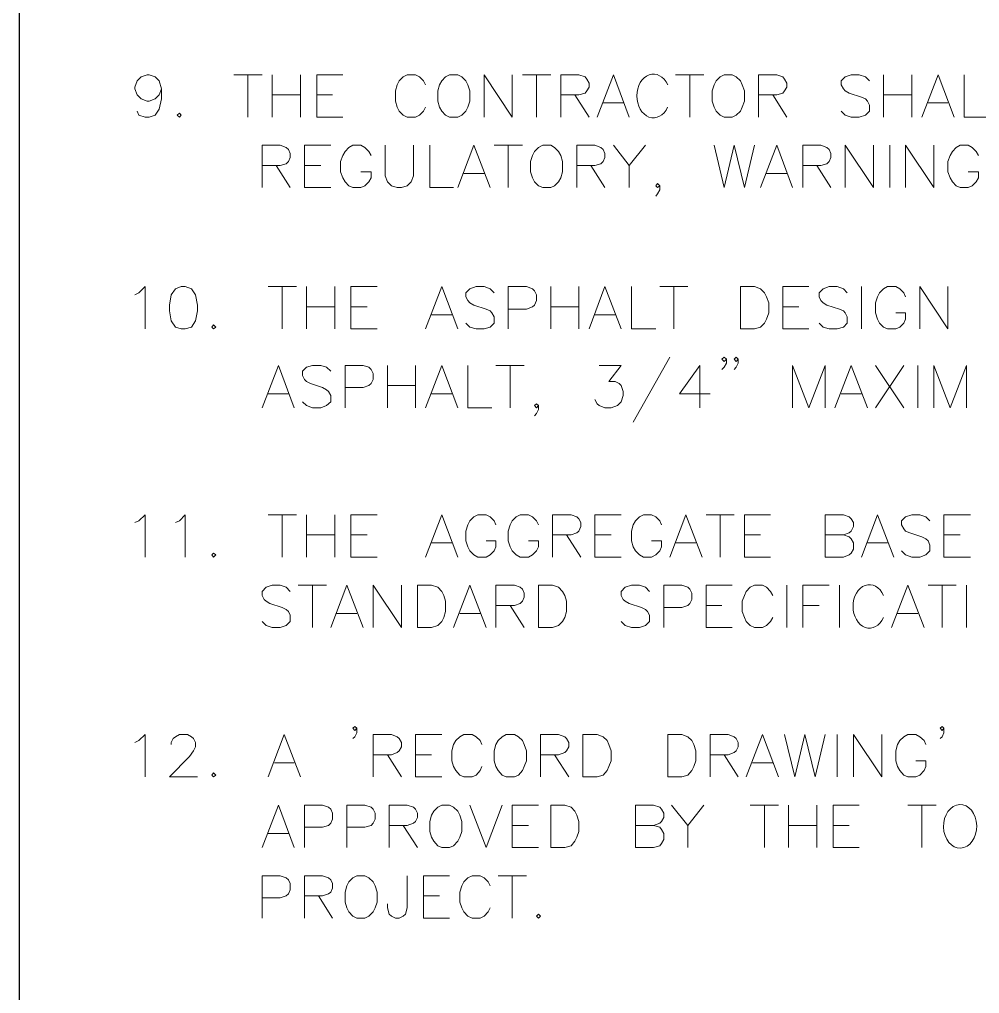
# Model space of a CAD drawing. Header units: millimetres. Extents: x -419 to 20046, y -14642 to 2638.
# Drawn here: x 3709.805 to 3711.618, y 921.709 to 923.549 of the extents above; entities that cross this region are included whole.
import ezdxf

# ---------------------------------------------------------------- set-up
doc = ezdxf.new("R2010")
doc.units = ezdxf.units.MM
doc.layers.add('PDF10_----TX03', color=7, linetype='Continuous')

msp = doc.modelspace()

# ---------------------------------------------------------------- linework, layer by layer
at = {"color": 1}
msp.add_lwpolyline([(3717.4272, 913.7269), (3709.8049, 913.7269), (3709.8049, 927.2815), (3717.4272, 927.2815)], close=True, dxfattribs=at)
at = {"layer": 'PDF10_----TX03', "lineweight": 20}
for points in [[(3710.0729, 923.4179), (3710.0687, 923.4062), (3710.0612, 923.3987), (3710.0495, 923.3945), (3710.0462, 923.3945), (3710.0345, 923.3987), (3710.027, 923.4062), (3710.0229, 923.4179), (3710.0229, 923.4212), (3710.027, 923.4329), (3710.0345, 923.4404), (3710.0462, 923.4445), (3710.0495, 923.4445), (3710.0612, 923.4404), (3710.0687, 923.4329), (3710.0729, 923.4179), (3710.0729, 923.3987), (3710.0687, 923.3795), (3710.0612, 923.3679), (3710.0495, 923.3645), (3710.042, 923.3645), (3710.0304, 923.3679), (3710.027, 923.3754)], [(3710.2096, 923.4445), (3710.2629, 923.4445)], [(3710.2362, 923.4445), (3710.2362, 923.3645)], [(3710.2821, 923.4445), (3710.2821, 923.3645)], [(3710.3354, 923.4445), (3710.3354, 923.3645)], [(3710.4154, 923.3645), (3710.3662, 923.3645), (3710.3662, 923.4445), (3710.4154, 923.4445)], [(3710.5713, 923.4254), (3710.5679, 923.4329), (3710.5604, 923.4404), (3710.5529, 923.4445), (3710.5371, 923.4445), (3710.5296, 923.4404), (3710.5221, 923.4329), (3710.5179, 923.4254), (3710.5146, 923.4137), (3710.5146, 923.3945), (3710.5179, 923.3829), (3710.5221, 923.3754), (3710.5296, 923.3679), (3710.5371, 923.3645), (3710.5529, 923.3645), (3710.5604, 923.3679), (3710.5679, 923.3754), (3710.5713, 923.3829)], [(3710.6821, 923.3645), (3710.6821, 923.4445), (3710.7354, 923.3645), (3710.7354, 923.4445)], [(3710.7546, 923.4445), (3710.8079, 923.4445)], [(3710.7813, 923.4445), (3710.7813, 923.3645)], [(3710.8271, 923.3645), (3710.8271, 923.4445), (3710.8613, 923.4445), (3710.8729, 923.4404), (3710.8763, 923.4362), (3710.8804, 923.4287), (3710.8804, 923.4212), (3710.8763, 923.4137), (3710.8729, 923.4095), (3710.8613, 923.4062), (3710.8271, 923.4062)], [(3710.8954, 923.3645), (3710.9263, 923.4445), (3710.9563, 923.3645)], [(3711.0438, 923.4445), (3711.0971, 923.4445)], [(3711.0705, 923.4445), (3711.0705, 923.3645)], [(3711.2005, 923.3645), (3711.2005, 923.4445), (3711.2346, 923.4445), (3711.2463, 923.4404), (3711.2496, 923.4362), (3711.2538, 923.4287), (3711.2538, 923.4212), (3711.2496, 923.4137), (3711.2463, 923.4095), (3711.2346, 923.4062), (3711.2005, 923.4062)], [(3711.4097, 923.4329), (3711.4022, 923.4404), (3711.3905, 923.4445), (3711.3755, 923.4445), (3711.3638, 923.4404), (3711.3563, 923.4329), (3711.3563, 923.4254), (3711.3605, 923.4179), (3711.3638, 923.4137), (3711.3713, 923.4095), (3711.3947, 923.402), (3711.4022, 923.3987), (3711.4063, 923.3945), (3711.4097, 923.387), (3711.4097, 923.3754), (3711.4022, 923.3679), (3711.3905, 923.3645), (3711.3755, 923.3645), (3711.3638, 923.3679), (3711.3563, 923.3754)], [(3711.4363, 923.4445), (3711.4363, 923.3645)], [(3711.4897, 923.4445), (3711.4897, 923.3645)], [(3711.5088, 923.3645), (3711.5397, 923.4445), (3711.5697, 923.3645)], [(3711.5888, 923.4445), (3711.5888, 923.3645), (3711.6347, 923.3645)], [(3710.2821, 923.4062), (3710.3354, 923.4062)], [(3710.3662, 923.4062), (3710.3962, 923.4062)], [(3710.8538, 923.4062), (3710.8804, 923.3645)], [(3711.2271, 923.4062), (3711.2538, 923.3645)], [(3711.4363, 923.4062), (3711.4897, 923.4062)], [(3710.9071, 923.3912), (3710.9446, 923.3912)], [(3711.5205, 923.3912), (3711.558, 923.3912)], [(3710.2629, 923.2312), (3710.2629, 923.3112), (3710.2971, 923.3112), (3710.3087, 923.307), (3710.3129, 923.3029), (3710.3162, 923.2954), (3710.3162, 923.2879), (3710.3129, 923.2804), (3710.3087, 923.2762), (3710.2971, 923.2729), (3710.2629, 923.2729)], [(3710.3929, 923.2312), (3710.3429, 923.2312), (3710.3429, 923.3112), (3710.3929, 923.3112)], [(3710.4687, 923.292), (3710.4646, 923.2995), (3710.4571, 923.307), (3710.4496, 923.3112), (3710.4346, 923.3112), (3710.4271, 923.307), (3710.4196, 923.2995), (3710.4154, 923.292), (3710.4112, 923.2804), (3710.4112, 923.2612), (3710.4154, 923.2495), (3710.4196, 923.242), (3710.4271, 923.2345), (3710.4346, 923.2312), (3710.4496, 923.2312), (3710.4571, 923.2345), (3710.4646, 923.242), (3710.4687, 923.2495), (3710.4687, 923.2612), (3710.4496, 923.2612)], [(3710.4954, 923.3112), (3710.4954, 923.2537), (3710.4996, 923.242), (3710.5071, 923.2345), (3710.5179, 923.2312), (3710.5263, 923.2312), (3710.5371, 923.2345), (3710.5446, 923.242), (3710.5488, 923.2537), (3710.5488, 923.3112)], [(3710.5796, 923.3112), (3710.5796, 923.2312), (3710.6246, 923.2312)], [(3710.6329, 923.2312), (3710.6629, 923.3112), (3710.6938, 923.2312)], [(3710.7013, 923.3112), (3710.7546, 923.3112)], [(3710.7279, 923.3112), (3710.7279, 923.2312)], [(3710.8571, 923.2312), (3710.8571, 923.3112), (3710.8913, 923.3112), (3710.9029, 923.307), (3710.9071, 923.3029), (3710.9104, 923.2954), (3710.9104, 923.2879), (3710.9071, 923.2804), (3710.9029, 923.2762), (3710.8913, 923.2729), (3710.8571, 923.2729)], [(3710.9263, 923.3112), (3710.9563, 923.2729), (3710.9563, 923.2312)], [(3710.9871, 923.3112), (3710.9563, 923.2729)], [(3711.1163, 923.3112), (3711.1355, 923.2312), (3711.1546, 923.3112), (3711.1738, 923.2312), (3711.193, 923.3112)], [(3711.2038, 923.2312), (3711.2346, 923.3112), (3711.2646, 923.2312)], [(3711.2838, 923.2312), (3711.2838, 923.3112), (3711.318, 923.3112), (3711.3296, 923.307), (3711.3338, 923.3029), (3711.3371, 923.2954), (3711.3371, 923.2879), (3711.3338, 923.2804), (3711.3296, 923.2762), (3711.318, 923.2729), (3711.2838, 923.2729)], [(3711.3638, 923.2312), (3711.3638, 923.3112), (3711.4172, 923.2312), (3711.4172, 923.3112)], [(3711.448, 923.3112), (3711.448, 923.2312)], [(3711.478, 923.2312), (3711.478, 923.3112), (3711.5313, 923.2312), (3711.5313, 923.3112)], [(3711.6155, 923.292), (3711.6113, 923.2995), (3711.6038, 923.307), (3711.5963, 923.3112), (3711.5813, 923.3112), (3711.5738, 923.307), (3711.5663, 923.2995), (3711.5622, 923.292), (3711.558, 923.2804), (3711.558, 923.2612), (3711.5622, 923.2495), (3711.5663, 923.242), (3711.5738, 923.2345), (3711.5813, 923.2312), (3711.5963, 923.2312), (3711.6038, 923.2345), (3711.6113, 923.242), (3711.6155, 923.2495), (3711.6155, 923.2612), (3711.5963, 923.2612)], [(3710.2896, 923.2729), (3710.3162, 923.2312)], [(3710.3429, 923.2729), (3710.3737, 923.2729)], [(3710.6438, 923.2579), (3710.6821, 923.2579)], [(3710.8838, 923.2729), (3710.9104, 923.2312)], [(3711.2155, 923.2579), (3711.2538, 923.2579)], [(3711.3105, 923.2729), (3711.3371, 923.2312)], [(3711.0138, 923.2345), (3711.0096, 923.2312), (3711.0063, 923.2345), (3711.0096, 923.2387), (3711.0138, 923.2345), (3711.0138, 923.227), (3711.0096, 923.2195), (3711.0063, 923.2153)], [(3710.0229, 923.0287), (3710.0304, 923.0328), (3710.042, 923.0445), (3710.042, 922.9645)], [(3710.2746, 923.0445), (3710.3279, 923.0445)], [(3710.3012, 923.0445), (3710.3012, 922.9645)], [(3710.3471, 923.0445), (3710.3471, 922.9645)], [(3710.4004, 923.0445), (3710.4004, 922.9645)], [(3710.4804, 922.9645), (3710.4304, 922.9645), (3710.4304, 923.0445), (3710.4804, 923.0445)], [(3710.5713, 922.9645), (3710.6021, 923.0445), (3710.6329, 922.9645)], [(3710.7013, 923.0328), (3710.6938, 923.0403), (3710.6821, 923.0445), (3710.6671, 923.0445), (3710.6554, 923.0403), (3710.6479, 923.0328), (3710.6479, 923.0253), (3710.6513, 923.0178), (3710.6554, 923.0137), (3710.6629, 923.0095), (3710.6863, 923.002), (3710.6938, 922.9987), (3710.6971, 922.9945), (3710.7013, 922.987), (3710.7013, 922.9753), (3710.6938, 922.9678), (3710.6821, 922.9645), (3710.6671, 922.9645), (3710.6554, 922.9678), (3710.6479, 922.9753)], [(3710.7279, 922.9645), (3710.7279, 923.0445), (3710.7621, 923.0445), (3710.7738, 923.0403), (3710.7771, 923.0362), (3710.7813, 923.0287), (3710.7813, 923.0178), (3710.7771, 923.0095), (3710.7738, 923.0062), (3710.7621, 923.002), (3710.7279, 923.002)], [(3710.8079, 923.0445), (3710.8079, 922.9645)], [(3710.8613, 923.0445), (3710.8613, 922.9645)], [(3710.8804, 922.9645), (3710.9104, 923.0445), (3710.9413, 922.9645)], [(3710.9605, 923.0445), (3710.9605, 922.9645), (3711.0063, 922.9645)], [(3711.0138, 923.0445), (3711.0671, 923.0445)], [(3711.0405, 923.0445), (3711.0405, 922.9645)], [(3711.2955, 922.9645), (3711.2463, 922.9645), (3711.2463, 923.0445), (3711.2955, 923.0445)], [(3711.368, 923.0328), (3711.3605, 923.0403), (3711.3488, 923.0445), (3711.3338, 923.0445), (3711.3221, 923.0403), (3711.3146, 923.0328), (3711.3146, 923.0253), (3711.318, 923.0178), (3711.3221, 923.0137), (3711.3296, 923.0095), (3711.353, 923.002), (3711.3605, 922.9987), (3711.3638, 922.9945), (3711.368, 922.987), (3711.368, 922.9753), (3711.3605, 922.9678), (3711.3488, 922.9645), (3711.3338, 922.9645), (3711.3221, 922.9678), (3711.3146, 922.9753)], [(3711.3947, 923.0445), (3711.3947, 922.9645)], [(3711.478, 923.0253), (3711.4747, 923.0328), (3711.4672, 923.0403), (3711.4597, 923.0445), (3711.4438, 923.0445), (3711.4363, 923.0403), (3711.4288, 923.0328), (3711.4247, 923.0253), (3711.4213, 923.0137), (3711.4213, 922.9945), (3711.4247, 922.9828), (3711.4288, 922.9753), (3711.4363, 922.9678), (3711.4438, 922.9645), (3711.4597, 922.9645), (3711.4672, 922.9678), (3711.4747, 922.9753), (3711.478, 922.9828), (3711.478, 922.9945), (3711.4597, 922.9945)], [(3711.5047, 922.9645), (3711.5047, 923.0445), (3711.558, 922.9645), (3711.558, 923.0445)], [(3710.3471, 923.0062), (3710.4004, 923.0062)], [(3710.4304, 923.0062), (3710.4612, 923.0062)], [(3710.8079, 923.0062), (3710.8613, 923.0062)], [(3711.2463, 923.0062), (3711.2763, 923.0062)], [(3710.5829, 922.9912), (3710.6213, 922.9912)], [(3710.8913, 922.9912), (3710.9296, 922.9912)], [(3711.033, 922.9112), (3710.9638, 922.7886)], [(3711.1396, 922.907), (3711.1355, 922.9028), (3711.1313, 922.907), (3711.1355, 922.9112), (3711.1396, 922.907), (3711.1396, 922.8995), (3711.1355, 922.892), (3711.1313, 922.8878)], [(3711.1621, 922.907), (3711.158, 922.9028), (3711.1546, 922.907), (3711.158, 922.9112), (3711.1621, 922.907), (3711.1621, 922.8995), (3711.158, 922.892), (3711.1546, 922.8878)], [(3710.2629, 922.8153), (3710.2937, 922.8953), (3710.3237, 922.8153)], [(3710.3929, 922.8845), (3710.3846, 922.892), (3710.3737, 922.8953), (3710.3579, 922.8953), (3710.3471, 922.892), (3710.3396, 922.8845), (3710.3396, 922.8762), (3710.3429, 922.8687), (3710.3471, 922.8653), (3710.3546, 922.8612), (3710.3771, 922.8537), (3710.3846, 922.8495), (3710.3887, 922.8462), (3710.3929, 922.8387), (3710.3929, 922.827), (3710.3846, 922.8195), (3710.3737, 922.8153), (3710.3579, 922.8153), (3710.3471, 922.8195), (3710.3396, 922.827)], [(3710.4196, 922.8153), (3710.4196, 922.8953), (3710.4537, 922.8953), (3710.4646, 922.892), (3710.4687, 922.8878), (3710.4729, 922.8803), (3710.4729, 922.8687), (3710.4687, 922.8612), (3710.4646, 922.8578), (3710.4537, 922.8537), (3710.4196, 922.8537)], [(3710.4996, 922.8953), (3710.4996, 922.8153)], [(3710.5529, 922.8953), (3710.5529, 922.8153)], [(3710.5713, 922.8153), (3710.6021, 922.8953), (3710.6329, 922.8153)], [(3710.6513, 922.8953), (3710.6513, 922.8153), (3710.6971, 922.8153)], [(3710.7046, 922.8953), (3710.7579, 922.8953)], [(3710.7313, 922.8953), (3710.7313, 922.8153)], [(3710.8996, 922.8953), (3710.9413, 922.8953), (3710.9179, 922.8653), (3710.9296, 922.8653), (3710.9371, 922.8612), (3710.9413, 922.8578), (3710.9446, 922.8462), (3710.9446, 922.8387), (3710.9413, 922.827), (3710.9338, 922.8195), (3710.9221, 922.8153), (3710.9104, 922.8153), (3710.8996, 922.8195), (3710.8954, 922.8228), (3710.8913, 922.8312)], [(3711.0896, 922.8153), (3711.0896, 922.8953), (3711.0513, 922.842), (3711.1088, 922.842)], [(3711.2646, 922.8153), (3711.2646, 922.8953), (3711.2955, 922.8153), (3711.3263, 922.8953), (3711.3263, 922.8153)], [(3711.3447, 922.8153), (3711.3755, 922.8953), (3711.4063, 922.8153)], [(3711.4213, 922.8953), (3711.4747, 922.8153)], [(3711.4747, 922.8953), (3711.4213, 922.8153)], [(3711.5013, 922.8953), (3711.5013, 922.8153)], [(3711.5313, 922.8153), (3711.5313, 922.8953), (3711.5622, 922.8153), (3711.593, 922.8953), (3711.593, 922.8153)], [(3710.4996, 922.8578), (3710.5529, 922.8578)], [(3710.2746, 922.842), (3710.3129, 922.842)], [(3710.5829, 922.842), (3710.6213, 922.842)], [(3711.3563, 922.842), (3711.3947, 922.842)], [(3710.7846, 922.8195), (3710.7813, 922.8153), (3710.7771, 922.8195), (3710.7813, 922.8228), (3710.7846, 922.8195), (3710.7846, 922.812), (3710.7813, 922.8045), (3710.7771, 922.8003)], [(3710.0229, 922.5986), (3710.0304, 922.602), (3710.042, 922.6136), (3710.042, 922.5336)], [(3710.0996, 922.5986), (3710.1071, 922.602), (3710.1179, 922.6136), (3710.1179, 922.5336)], [(3710.2746, 922.6136), (3710.3279, 922.6136)], [(3710.3012, 922.6136), (3710.3012, 922.5336)], [(3710.3471, 922.6136), (3710.3471, 922.5336)], [(3710.4004, 922.6136), (3710.4004, 922.5336)], [(3710.4804, 922.5336), (3710.4304, 922.5336), (3710.4304, 922.6136), (3710.4804, 922.6136)], [(3710.5713, 922.5336), (3710.6021, 922.6136), (3710.6329, 922.5336)], [(3710.7046, 922.5945), (3710.7013, 922.602), (3710.6938, 922.6095), (3710.6863, 922.6136), (3710.6704, 922.6136), (3710.6629, 922.6095), (3710.6554, 922.602), (3710.6513, 922.5945), (3710.6479, 922.5828), (3710.6479, 922.5645), (3710.6513, 922.5528), (3710.6554, 922.5453), (3710.6629, 922.5378), (3710.6704, 922.5336), (3710.6863, 922.5336), (3710.6938, 922.5378), (3710.7013, 922.5453), (3710.7046, 922.5528), (3710.7046, 922.5645), (3710.6863, 922.5645)], [(3710.7846, 922.5945), (3710.7813, 922.602), (3710.7738, 922.6095), (3710.7663, 922.6136), (3710.7504, 922.6136), (3710.7429, 922.6095), (3710.7354, 922.602), (3710.7313, 922.5945), (3710.7279, 922.5828), (3710.7279, 922.5645), (3710.7313, 922.5528), (3710.7354, 922.5453), (3710.7429, 922.5378), (3710.7504, 922.5336), (3710.7663, 922.5336), (3710.7738, 922.5378), (3710.7813, 922.5453), (3710.7846, 922.5528), (3710.7846, 922.5645), (3710.7663, 922.5645)], [(3710.8113, 922.5336), (3710.8113, 922.6136), (3710.8463, 922.6136), (3710.8571, 922.6095), (3710.8613, 922.6061), (3710.8646, 922.5986), (3710.8646, 922.5911), (3710.8613, 922.5828), (3710.8571, 922.5795), (3710.8463, 922.5753), (3710.8113, 922.5753)], [(3710.9413, 922.5336), (3710.8913, 922.5336), (3710.8913, 922.6136), (3710.9413, 922.6136)], [(3711.0171, 922.5945), (3711.0138, 922.602), (3711.0063, 922.6095), (3710.998, 922.6136), (3710.983, 922.6136), (3710.9755, 922.6095), (3710.968, 922.602), (3710.9638, 922.5945), (3710.9605, 922.5828), (3710.9605, 922.5645), (3710.9638, 922.5528), (3710.968, 922.5453), (3710.9755, 922.5378), (3710.983, 922.5336), (3710.998, 922.5336), (3711.0063, 922.5378), (3711.0138, 922.5453), (3711.0171, 922.5528), (3711.0171, 922.5645), (3710.998, 922.5645)], [(3711.033, 922.5336), (3711.063, 922.6136), (3711.0938, 922.5336)], [(3711.1013, 922.6136), (3711.1546, 922.6136)], [(3711.128, 922.6136), (3711.128, 922.5336)], [(3711.223, 922.5336), (3711.1738, 922.5336), (3711.1738, 922.6136), (3711.223, 922.6136)], [(3711.3605, 922.5753), (3711.3713, 922.572), (3711.3755, 922.5678), (3711.3797, 922.5603), (3711.3797, 922.5486), (3711.3755, 922.5411), (3711.3713, 922.5378), (3711.3605, 922.5336), (3711.3263, 922.5336), (3711.3263, 922.6136), (3711.3605, 922.6136), (3711.3713, 922.6095), (3711.3755, 922.6061), (3711.3797, 922.5986), (3711.3797, 922.5911), (3711.3755, 922.5828), (3711.3713, 922.5795), (3711.3605, 922.5753), (3711.3263, 922.5753)], [(3711.3947, 922.5336), (3711.4247, 922.6136), (3711.4555, 922.5336)], [(3711.5238, 922.602), (3711.5163, 922.6095), (3711.5047, 922.6136), (3711.4897, 922.6136), (3711.478, 922.6095), (3711.4705, 922.602), (3711.4705, 922.5945), (3711.4747, 922.587), (3711.478, 922.5828), (3711.4863, 922.5795), (3711.5088, 922.572), (3711.5163, 922.5678), (3711.5205, 922.5645), (3711.5238, 922.5561), (3711.5238, 922.5453), (3711.5163, 922.5378), (3711.5047, 922.5336), (3711.4897, 922.5336), (3711.478, 922.5378), (3711.4705, 922.5453)], [(3711.6005, 922.5336), (3711.5505, 922.5336), (3711.5505, 922.6136), (3711.6005, 922.6136)], [(3710.3471, 922.5753), (3710.4004, 922.5753)], [(3710.4304, 922.5753), (3710.4612, 922.5753)], [(3710.5829, 922.5603), (3710.6213, 922.5603)], [(3710.8379, 922.5753), (3710.8646, 922.5336)], [(3710.8913, 922.5753), (3710.9221, 922.5753)], [(3711.0438, 922.5603), (3711.0821, 922.5603)], [(3711.1738, 922.5753), (3711.2038, 922.5753)], [(3711.4063, 922.5603), (3711.4438, 922.5603)], [(3711.5505, 922.5753), (3711.5813, 922.5753)], [(3710.3162, 922.4686), (3710.3087, 922.477), (3710.2971, 922.4803), (3710.2821, 922.4803), (3710.2704, 922.477), (3710.2629, 922.4686), (3710.2629, 922.4611), (3710.2671, 922.4536), (3710.2704, 922.4503), (3710.2779, 922.4461), (3710.3012, 922.4386), (3710.3087, 922.4345), (3710.3129, 922.4311), (3710.3162, 922.4236), (3710.3162, 922.412), (3710.3087, 922.4045), (3710.2971, 922.4003), (3710.2821, 922.4003), (3710.2704, 922.4045), (3710.2629, 922.412)], [(3710.3312, 922.4803), (3710.3846, 922.4803)], [(3710.3579, 922.4803), (3710.3579, 922.4003)], [(3710.3929, 922.4003), (3710.4229, 922.4803), (3710.4537, 922.4003)], [(3710.4729, 922.4003), (3710.4729, 922.4803), (3710.5263, 922.4003), (3710.5263, 922.4803)], [(3710.6246, 922.4003), (3710.6554, 922.4803), (3710.6863, 922.4003)], [(3710.7046, 922.4003), (3710.7046, 922.4803), (3710.7396, 922.4803), (3710.7504, 922.477), (3710.7546, 922.4728), (3710.7579, 922.4653), (3710.7579, 922.4578), (3710.7546, 922.4503), (3710.7504, 922.4461), (3710.7396, 922.442), (3710.7046, 922.442)], [(3710.9946, 922.4686), (3710.9871, 922.477), (3710.9755, 922.4803), (3710.9605, 922.4803), (3710.9488, 922.477), (3710.9413, 922.4686), (3710.9413, 922.4611), (3710.9446, 922.4536), (3710.9488, 922.4503), (3710.9563, 922.4461), (3710.9796, 922.4386), (3710.9871, 922.4345), (3710.9905, 922.4311), (3710.9946, 922.4236), (3710.9946, 922.412), (3710.9871, 922.4045), (3710.9755, 922.4003), (3710.9605, 922.4003), (3710.9488, 922.4045), (3710.9413, 922.412)], [(3711.0213, 922.4003), (3711.0213, 922.4803), (3711.0555, 922.4803), (3711.0671, 922.477), (3711.0705, 922.4728), (3711.0746, 922.4653), (3711.0746, 922.4536), (3711.0705, 922.4461), (3711.0671, 922.442), (3711.0555, 922.4386), (3711.0213, 922.4386)], [(3711.1505, 922.4003), (3711.1013, 922.4003), (3711.1013, 922.4803), (3711.1505, 922.4803)], [(3711.2271, 922.4611), (3711.223, 922.4686), (3711.2155, 922.477), (3711.208, 922.4803), (3711.193, 922.4803), (3711.1846, 922.477), (3711.1771, 922.4686), (3711.1738, 922.4611), (3711.1696, 922.4503), (3711.1696, 922.4311), (3711.1738, 922.4195), (3711.1771, 922.412), (3711.1846, 922.4045), (3711.193, 922.4003), (3711.208, 922.4003), (3711.2155, 922.4045), (3711.223, 922.412), (3711.2271, 922.4195)], [(3711.2538, 922.4803), (3711.2538, 922.4003)], [(3711.2838, 922.4003), (3711.2838, 922.4803), (3711.3338, 922.4803)], [(3711.353, 922.4803), (3711.353, 922.4003)], [(3711.4513, 922.4003), (3711.4822, 922.4803), (3711.513, 922.4003)], [(3711.5205, 922.4803), (3711.5738, 922.4803)], [(3711.5472, 922.4803), (3711.5472, 922.4003)], [(3711.593, 922.4803), (3711.593, 922.4003)], [(3710.7313, 922.442), (3710.7579, 922.4003)], [(3711.1013, 922.442), (3711.1313, 922.442)], [(3711.2838, 922.442), (3711.3146, 922.442)], [(3710.4037, 922.427), (3710.4421, 922.427)], [(3710.6363, 922.427), (3710.6746, 922.427)], [(3711.463, 922.427), (3711.5013, 922.427)], [(3710.4421, 922.2103), (3710.4379, 922.2061), (3710.4346, 922.2103), (3710.4379, 922.2136), (3710.4421, 922.2103), (3710.4421, 922.2019), (3710.4379, 922.1944), (3710.4346, 922.1911)], [(3711.5505, 922.2103), (3711.5472, 922.2061), (3711.543, 922.2103), (3711.5472, 922.2136), (3711.5505, 922.2103), (3711.5505, 922.2019), (3711.5472, 922.1944), (3711.543, 922.1911)], [(3710.0229, 922.1836), (3710.0304, 922.1869), (3710.042, 922.1986), (3710.042, 922.1186)], [(3710.0912, 922.1794), (3710.0912, 922.1836), (3710.0954, 922.1911), (3710.0996, 922.1944), (3710.1071, 922.1986), (3710.1221, 922.1986), (3710.1296, 922.1944), (3710.1337, 922.1911), (3710.1371, 922.1836), (3710.1371, 922.1753), (3710.1337, 922.1678), (3710.1262, 922.1569), (3710.0879, 922.1186), (3710.1412, 922.1186)], [(3710.2746, 922.1186), (3710.3046, 922.1986), (3710.3354, 922.1186)], [(3710.4729, 922.1186), (3710.4729, 922.1986), (3710.5071, 922.1986), (3710.5179, 922.1944), (3710.5221, 922.1911), (3710.5263, 922.1836), (3710.5263, 922.1753), (3710.5221, 922.1678), (3710.5179, 922.1644), (3710.5071, 922.1603), (3710.4729, 922.1603)], [(3710.6021, 922.1186), (3710.5529, 922.1186), (3710.5529, 922.1986), (3710.6021, 922.1986)], [(3710.6779, 922.1794), (3710.6746, 922.1869), (3710.6671, 922.1944), (3710.6596, 922.1986), (3710.6438, 922.1986), (3710.6363, 922.1944), (3710.6288, 922.1869), (3710.6246, 922.1794), (3710.6213, 922.1678), (3710.6213, 922.1486), (3710.6246, 922.1378), (3710.6288, 922.1303), (3710.6363, 922.1219), (3710.6438, 922.1186), (3710.6596, 922.1186), (3710.6671, 922.1219), (3710.6746, 922.1303), (3710.6779, 922.1378)], [(3710.7888, 922.1186), (3710.7888, 922.1986), (3710.8229, 922.1986), (3710.8346, 922.1944), (3710.8379, 922.1911), (3710.8421, 922.1836), (3710.8421, 922.1753), (3710.8379, 922.1678), (3710.8346, 922.1644), (3710.8229, 922.1603), (3710.7888, 922.1603)], [(3711.1088, 922.1186), (3711.1088, 922.1986), (3711.143, 922.1986), (3711.1546, 922.1944), (3711.158, 922.1911), (3711.1621, 922.1836), (3711.1621, 922.1753), (3711.158, 922.1678), (3711.1546, 922.1644), (3711.143, 922.1603), (3711.1088, 922.1603)], [(3711.1771, 922.1186), (3711.208, 922.1986), (3711.238, 922.1186)], [(3711.2496, 922.1986), (3711.2688, 922.1186), (3711.288, 922.1986), (3711.3071, 922.1186), (3711.3263, 922.1986)], [(3711.3488, 922.1986), (3711.3488, 922.1186)], [(3711.3797, 922.1186), (3711.3797, 922.1986), (3711.433, 922.1186), (3711.433, 922.1986)], [(3711.5163, 922.1794), (3711.513, 922.1869), (3711.5047, 922.1944), (3711.4972, 922.1986), (3711.4822, 922.1986), (3711.4747, 922.1944), (3711.4672, 922.1869), (3711.463, 922.1794), (3711.4597, 922.1678), (3711.4597, 922.1486), (3711.463, 922.1378), (3711.4672, 922.1303), (3711.4747, 922.1219), (3711.4822, 922.1186), (3711.4972, 922.1186), (3711.5047, 922.1219), (3711.513, 922.1303), (3711.5163, 922.1378), (3711.5163, 922.1486), (3711.4972, 922.1486)], [(3710.4996, 922.1603), (3710.5263, 922.1186)], [(3710.5529, 922.1603), (3710.5829, 922.1603)], [(3710.8154, 922.1603), (3710.8421, 922.1186)], [(3711.1355, 922.1603), (3711.1621, 922.1186)], [(3710.2862, 922.1453), (3710.3237, 922.1453)], [(3711.1888, 922.1453), (3711.2271, 922.1453)], [(3710.2629, 921.9853), (3710.2937, 922.0653), (3710.3237, 921.9853)], [(3710.3429, 921.9853), (3710.3429, 922.0653), (3710.3771, 922.0653), (3710.3887, 922.0611), (3710.3929, 922.0578), (3710.3962, 922.0503), (3710.3962, 922.0386), (3710.3929, 922.0311), (3710.3887, 922.0269), (3710.3771, 922.0236), (3710.3429, 922.0236)], [(3710.4229, 921.9853), (3710.4229, 922.0653), (3710.4571, 922.0653), (3710.4687, 922.0611), (3710.4729, 922.0578), (3710.4762, 922.0503), (3710.4762, 922.0386), (3710.4729, 922.0311), (3710.4687, 922.0269), (3710.4571, 922.0236), (3710.4229, 922.0236)], [(3710.5029, 921.9853), (3710.5029, 922.0653), (3710.5371, 922.0653), (3710.5488, 922.0611), (3710.5529, 922.0578), (3710.5563, 922.0503), (3710.5563, 922.0419), (3710.5529, 922.0344), (3710.5488, 922.0311), (3710.5371, 922.0269), (3710.5029, 922.0269)], [(3710.6554, 922.0653), (3710.6863, 921.9853), (3710.7163, 922.0653)], [(3710.7846, 921.9853), (3710.7354, 921.9853), (3710.7354, 922.0653), (3710.7846, 922.0653)], [(3711.0021, 922.0269), (3711.0138, 922.0236), (3711.0171, 922.0194), (3711.0213, 922.0119), (3711.0213, 922.0003), (3711.0171, 921.9928), (3711.0138, 921.9886), (3711.0021, 921.9853), (3710.968, 921.9853), (3710.968, 922.0653), (3711.0021, 922.0653), (3711.0138, 922.0611), (3711.0171, 922.0578), (3711.0213, 922.0503), (3711.0213, 922.0419), (3711.0171, 922.0344), (3711.0138, 922.0311), (3711.0021, 922.0269), (3710.968, 922.0269)], [(3711.0363, 922.0653), (3711.0671, 922.0269), (3711.0671, 921.9853)], [(3711.0971, 922.0653), (3711.0671, 922.0269)], [(3711.1846, 922.0653), (3711.238, 922.0653)], [(3711.2113, 922.0653), (3711.2113, 921.9853)], [(3711.2571, 922.0653), (3711.2571, 921.9853)], [(3711.3105, 922.0653), (3711.3105, 921.9853)], [(3711.3905, 921.9853), (3711.3413, 921.9853), (3711.3413, 922.0653), (3711.3905, 922.0653)], [(3711.4822, 922.0653), (3711.5355, 922.0653)], [(3711.5088, 922.0653), (3711.5088, 921.9853)], [(3710.5296, 922.0269), (3710.5563, 921.9853)], [(3710.7354, 922.0269), (3710.7663, 922.0269)], [(3711.2571, 922.0269), (3711.3105, 922.0269)], [(3711.3413, 922.0269), (3711.3713, 922.0269)], [(3710.2746, 922.0119), (3710.3129, 922.0119)], [(3710.2629, 921.8519), (3710.2629, 921.9319), (3710.2971, 921.9319), (3710.3087, 921.9277), (3710.3129, 921.9244), (3710.3162, 921.9169), (3710.3162, 921.9052), (3710.3129, 921.8977), (3710.3087, 921.8936), (3710.2971, 921.8902), (3710.2629, 921.8902)], [(3710.3429, 921.8519), (3710.3429, 921.9319), (3710.3771, 921.9319), (3710.3887, 921.9277), (3710.3929, 921.9244), (3710.3962, 921.9169), (3710.3962, 921.9086), (3710.3929, 921.9011), (3710.3887, 921.8977), (3710.3771, 921.8936), (3710.3429, 921.8936)], [(3710.5371, 921.9319), (3710.5371, 921.8711), (3710.5338, 921.8594), (3710.5296, 921.8552), (3710.5221, 921.8519), (3710.5146, 921.8519), (3710.5071, 921.8552), (3710.5029, 921.8594), (3710.4996, 921.8711), (3710.4996, 921.8786)], [(3710.6171, 921.8519), (3710.5679, 921.8519), (3710.5679, 921.9319), (3710.6171, 921.9319)], [(3710.6938, 921.9127), (3710.6896, 921.9202), (3710.6821, 921.9277), (3710.6746, 921.9319), (3710.6596, 921.9319), (3710.6513, 921.9277), (3710.6438, 921.9202), (3710.6404, 921.9127), (3710.6363, 921.9011), (3710.6363, 921.8819), (3710.6404, 921.8711), (3710.6438, 921.8636), (3710.6513, 921.8552), (3710.6596, 921.8519), (3710.6746, 921.8519), (3710.6821, 921.8552), (3710.6896, 921.8636), (3710.6938, 921.8711)], [(3710.7088, 921.9319), (3710.7621, 921.9319)], [(3710.7354, 921.9319), (3710.7354, 921.8519)], [(3710.3696, 921.8936), (3710.3962, 921.8519)], [(3710.5679, 921.8936), (3710.5979, 921.8936)]]:
    msp.add_lwpolyline(points, dxfattribs=at)
for points in [[(3710.6171, 923.4445), (3710.6096, 923.4404), (3710.6021, 923.4329), (3710.5979, 923.4254), (3710.5946, 923.4137), (3710.5946, 923.3945), (3710.5979, 923.3829), (3710.6021, 923.3754), (3710.6096, 923.3679), (3710.6171, 923.3645), (3710.6329, 923.3645), (3710.6404, 923.3679), (3710.6479, 923.3754), (3710.6513, 923.3829), (3710.6554, 923.3945), (3710.6554, 923.4137), (3710.6513, 923.4254), (3710.6479, 923.4329), (3710.6404, 923.4404), (3710.6329, 923.4445)], [(3711.1355, 923.4445), (3711.128, 923.4404), (3711.1205, 923.4329), (3711.1163, 923.4254), (3711.113, 923.4137), (3711.113, 923.3945), (3711.1163, 923.3829), (3711.1205, 923.3754), (3711.128, 923.3679), (3711.1355, 923.3645), (3711.1505, 923.3645), (3711.158, 923.3679), (3711.1663, 923.3754), (3711.1696, 923.3829), (3711.1738, 923.3945), (3711.1738, 923.4137), (3711.1696, 923.4254), (3711.1663, 923.4329), (3711.158, 923.4404), (3711.1505, 923.4445)], [(3710.1071, 923.372), (3710.1029, 923.3679), (3710.1071, 923.3645), (3710.1104, 923.3679)], [(3710.7929, 923.3112), (3710.7846, 923.307), (3710.7771, 923.2995), (3710.7738, 923.292), (3710.7696, 923.2804), (3710.7696, 923.2612), (3710.7738, 923.2495), (3710.7771, 923.242), (3710.7846, 923.2345), (3710.7929, 923.2312), (3710.8079, 923.2312), (3710.8154, 923.2345), (3710.8229, 923.242), (3710.8271, 923.2495), (3710.8304, 923.2612), (3710.8304, 923.2804), (3710.8271, 923.292), (3710.8229, 923.2995), (3710.8154, 923.307), (3710.8079, 923.3112)], [(3710.1104, 923.0445), (3710.0996, 923.0403), (3710.0912, 923.0287), (3710.0879, 923.0095), (3710.0879, 922.9987), (3710.0912, 922.9795), (3710.0996, 922.9678), (3710.1104, 922.9645), (3710.1179, 922.9645), (3710.1296, 922.9678), (3710.1371, 922.9795), (3710.1412, 922.9987), (3710.1412, 923.0095), (3710.1371, 923.0287), (3710.1296, 923.0403), (3710.1179, 923.0445)], [(3711.1663, 922.9645), (3711.1663, 923.0445), (3711.193, 923.0445), (3711.2038, 923.0403), (3711.2113, 923.0328), (3711.2155, 923.0253), (3711.2196, 923.0137), (3711.2196, 922.9945), (3711.2155, 922.9828), (3711.2113, 922.9753), (3711.2038, 922.9678), (3711.193, 922.9645)], [(3710.1712, 922.972), (3710.1679, 922.9678), (3710.1712, 922.9645), (3710.1754, 922.9678)], [(3710.1712, 922.5411), (3710.1679, 922.5378), (3710.1712, 922.5336), (3710.1754, 922.5378)], [(3710.5563, 922.4003), (3710.5563, 922.4803), (3710.5829, 922.4803), (3710.5946, 922.477), (3710.6021, 922.4686), (3710.6063, 922.4611), (3710.6096, 922.4503), (3710.6096, 922.4311), (3710.6063, 922.4195), (3710.6021, 922.412), (3710.5946, 922.4045), (3710.5829, 922.4003)], [(3710.7846, 922.4003), (3710.7846, 922.4803), (3710.8113, 922.4803), (3710.8229, 922.477), (3710.8304, 922.4686), (3710.8346, 922.4611), (3710.8379, 922.4503), (3710.8379, 922.4311), (3710.8346, 922.4195), (3710.8304, 922.412), (3710.8229, 922.4045), (3710.8113, 922.4003)], [(3710.7238, 922.1986), (3710.7163, 922.1944), (3710.7088, 922.1869), (3710.7046, 922.1794), (3710.7013, 922.1678), (3710.7013, 922.1486), (3710.7046, 922.1378), (3710.7088, 922.1303), (3710.7163, 922.1219), (3710.7238, 922.1186), (3710.7396, 922.1186), (3710.7471, 922.1219), (3710.7546, 922.1303), (3710.7579, 922.1378), (3710.7621, 922.1486), (3710.7621, 922.1678), (3710.7579, 922.1794), (3710.7546, 922.1869), (3710.7471, 922.1944), (3710.7396, 922.1986)], [(3710.8688, 922.1186), (3710.8688, 922.1986), (3710.8954, 922.1986), (3710.9071, 922.1944), (3710.9146, 922.1869), (3710.9179, 922.1794), (3710.9221, 922.1678), (3710.9221, 922.1486), (3710.9179, 922.1378), (3710.9146, 922.1303), (3710.9071, 922.1219), (3710.8954, 922.1186)], [(3711.0288, 922.1186), (3711.0288, 922.1986), (3711.0555, 922.1986), (3711.0671, 922.1944), (3711.0746, 922.1869), (3711.078, 922.1794), (3711.0821, 922.1678), (3711.0821, 922.1486), (3711.078, 922.1378), (3711.0746, 922.1303), (3711.0671, 922.1219), (3711.0555, 922.1186)], [(3710.1712, 922.1261), (3710.1679, 922.1219), (3710.1712, 922.1186), (3710.1754, 922.1219)], [(3710.6021, 922.0653), (3710.5946, 922.0611), (3710.5871, 922.0536), (3710.5829, 922.0461), (3710.5796, 922.0344), (3710.5796, 922.0153), (3710.5829, 922.0044), (3710.5871, 921.9969), (3710.5946, 921.9886), (3710.6021, 921.9853), (3710.6171, 921.9853), (3710.6246, 921.9886), (3710.6329, 921.9969), (3710.6363, 922.0044), (3710.6404, 922.0153), (3710.6404, 922.0344), (3710.6363, 922.0461), (3710.6329, 922.0536), (3710.6246, 922.0611), (3710.6171, 922.0653)], [(3710.8079, 921.9853), (3710.8079, 922.0653), (3710.8346, 922.0653), (3710.8463, 922.0611), (3710.8538, 922.0536), (3710.8571, 922.0461), (3710.8613, 922.0344), (3710.8613, 922.0153), (3710.8571, 922.0044), (3710.8538, 921.9969), (3710.8463, 921.9886), (3710.8346, 921.9853)], [(3710.4421, 921.9319), (3710.4346, 921.9277), (3710.4271, 921.9202), (3710.4229, 921.9127), (3710.4196, 921.9011), (3710.4196, 921.8819), (3710.4229, 921.8711), (3710.4271, 921.8636), (3710.4346, 921.8552), (3710.4421, 921.8519), (3710.4571, 921.8519), (3710.4646, 921.8552), (3710.4729, 921.8636), (3710.4762, 921.8711), (3710.4804, 921.8819), (3710.4804, 921.9011), (3710.4762, 921.9127), (3710.4729, 921.9202), (3710.4646, 921.9277), (3710.4571, 921.9319)], [(3710.7846, 921.8594), (3710.7813, 921.8552), (3710.7846, 921.8519), (3710.7888, 921.8552)]]:
    msp.add_lwpolyline(points, close=True, dxfattribs=at)
for centre, major_axis, ratio, start_param, end_param in [((3711.0019, 923.4043), (-0.0003, 0.0413), 0.759035, 5.242029, 10.445457), ((3711.4097, 922.4404), (-0.0002, 0.0411), 0.751453, 5.238425, 10.459421), ((3711.581, 922.0251), (0.0002, 0.0413), 0.758932, 0.235965, 6.51915)]:
    msp.add_ellipse(centre, major_axis=major_axis, ratio=ratio, start_param=start_param, end_param=end_param, dxfattribs=at)

doc.saveas('drawing.dxf')
